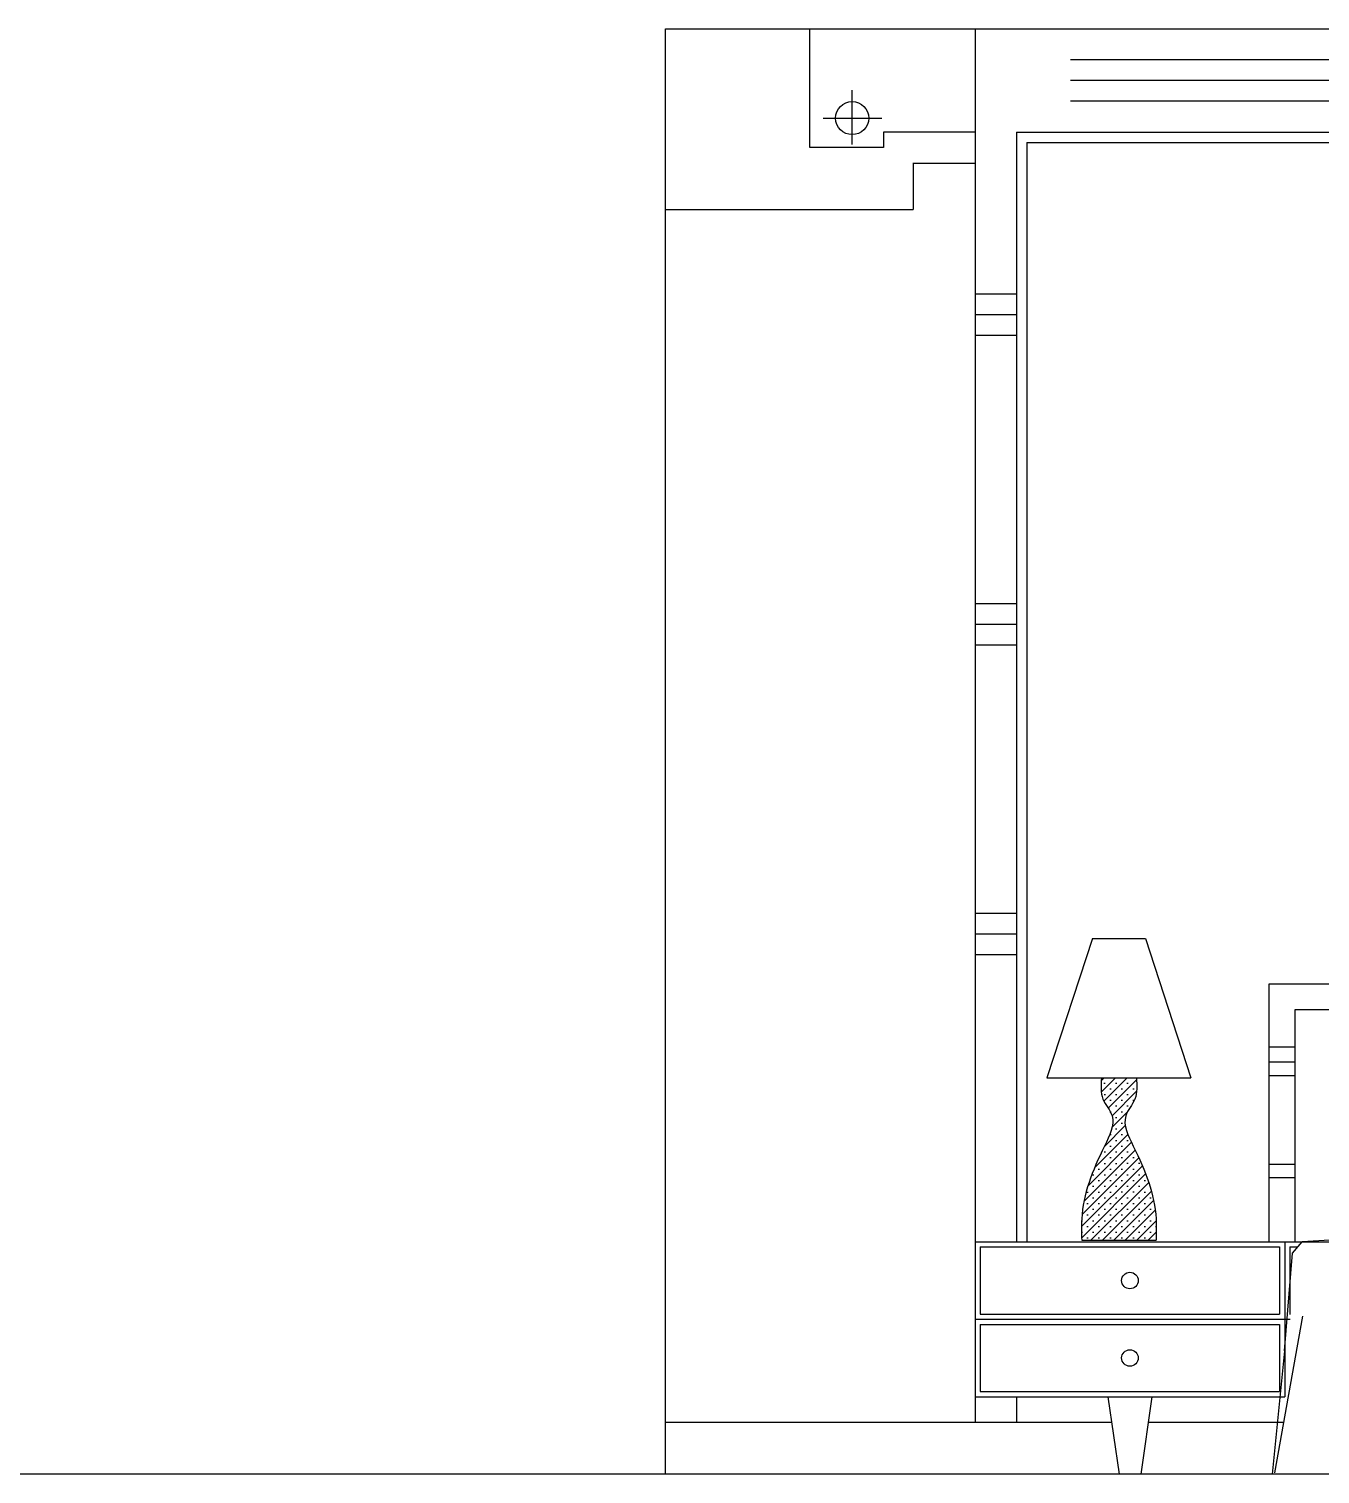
# Model space of a CAD drawing. Header units: inches. Extents: x 11.2 to 54.2, y 16.2 to 41.
# Drawn here: x 41.037 to 43.539, y 30.126 to 32.926 of the extents above; entities that cross this region are included whole.
import ezdxf

# ---------------------------------------------------------------- set-up
doc = ezdxf.new("R2010")
doc.units = ezdxf.units.IN
doc.header["$MEASUREMENT"] = 0
for name, color, linetype in [('02', 2, 'Continuous'), ('1', 1, 'Continuous'), ('4', 4, 'Continuous'), ('8', 8, 'Continuous')]:
    doc.layers.add(name, color=color, linetype=linetype)

msp = doc.modelspace()

# ---------------------------------------------------------------- hatches: boundary and pattern name
at = {"layer": '8'}
h = msp.add_hatch(dxfattribs=at)
h.set_pattern_fill('SACNCR', color=256, scale=0.0066, style=0)
h.set_pattern_definition([(45, (80.672432, 84.093334), (-0.011113067, 0.011113067), []), (45, (80.683545, 84.093334), (-0.011113067, 0.011113067), [0, -0.01571625])])
edge = h.paths.add_edge_path()
edge.add_spline(control_points=[(43.1152, 30.8939), (43.1141, 30.8797), (43.112, 30.8528), (43.148, 30.815), (43.1046, 30.7311), (43.0748, 30.6569), (43.0766, 30.5933), (43.0769, 30.5794)], knot_values=[0, 0, 0, 0, 31.23399, 59.12151, 104.999619, 216.916122, 248.21323, 248.21323, 248.21323, 248.21323], degree=3, periodic=0)
edge.add_line((43.0769, 30.5794), (43.221, 30.5794))
edge.add_spline(control_points=[(43.221, 30.5794), (43.2214, 30.5933), (43.2231, 30.6569), (43.1933, 30.7311), (43.1499, 30.815), (43.1859, 30.8528), (43.1839, 30.8797), (43.1828, 30.8939)], knot_values=[0, 0, 0, 0, 31.297109, 143.213611, 189.091721, 216.97924, 248.21323, 248.21323, 248.21323, 248.21323], degree=3, periodic=0)
edge.add_line((43.1828, 30.8939), (43.1152, 30.8939))

# ---------------------------------------------------------------- linework, layer by layer
at = {"layer": '02'}
for p, q in [((42.2703, 32.9263), (47.0703, 32.9263)), ((42.2703, 30.1263), (42.2703, 32.9263)), ((43.5046, 30.4323), (43.4506, 30.1289)), ((47.0703, 30.1263), (42.2703, 30.1263))]:
    msp.add_line(p, q, dxfattribs=at)
msp.add_arc((44.3664, 15.1684), 15.4321, 86.79596, 93.20404, dxfattribs=at)
at = {"layer": '1'}
for p, q in [((42.5503, 32.6966), (42.5503, 32.9263)), ((42.8703, 32.9263), (42.8703, 30.2263)), ((44.2174, 32.8663), (43.0552, 32.8663)), ((44.2174, 32.8263), (43.0552, 32.8263)), ((42.6321, 32.7021), (42.6321, 32.8078)), ((44.2174, 32.7863), (43.0552, 32.7863)), ((42.576, 32.7534), (42.6899, 32.7534)), ((42.8703, 32.7263), (42.6931, 32.7263)), ((42.6931, 32.7263), (42.6931, 32.6966)), ((42.9503, 32.7263), (45.7903, 32.7263)), ((42.9503, 32.7263), (42.9503, 30.5763)), ((42.9703, 32.7063), (45.7703, 32.7063)), ((42.9703, 32.7063), (42.9703, 30.5763)), ((42.6931, 32.6966), (42.5503, 32.6966)), ((42.7503, 32.667), (42.7503, 32.5763)), ((42.7503, 32.6663), (42.8703, 32.6663)), ((42.2703, 32.5763), (42.7503, 32.5763)), ((42.8703, 32.413), (42.9503, 32.413)), ((42.8703, 32.373), (42.9503, 32.373)), ((42.8703, 32.333), (42.9503, 32.333)), ((42.8703, 31.813), (42.9503, 31.813)), ((42.8703, 31.773), (42.9503, 31.773)), ((42.8703, 31.733), (42.9503, 31.733)), ((42.8703, 31.213), (42.9503, 31.213)), ((42.8703, 31.173), (42.9503, 31.173)), ((43.0975, 31.1642), (43.0093, 30.8939)), ((43.0975, 31.1642), (43.2005, 31.1642)), ((43.2005, 31.1642), (43.2886, 30.8939)), ((42.8703, 31.133), (42.9503, 31.133)), ((43.4403, 31.0763), (45.3002, 31.0763)), ((43.4403, 30.5763), (43.4403, 31.0763)), ((43.4903, 31.0263), (45.2502, 31.0263)), ((43.4903, 30.5763), (43.4903, 31.0263)), ((43.4903, 30.9535), (43.4403, 30.9535)), ((43.4903, 30.9242), (43.4403, 30.9242)), ((43.0093, 30.8939), (43.2886, 30.8939)), ((43.4903, 30.8982), (43.4403, 30.8982)), ((43.4903, 30.7261), (43.4403, 30.7261)), ((43.4903, 30.7001), (43.4403, 30.7001)), ((42.8703, 30.5763), (45.8703, 30.5763)), ((43.0769, 30.5794), (43.221, 30.5794)), ((43.4703, 30.5763), (43.4703, 30.2763)), ((43.4854, 30.5543), (43.5039, 30.5763)), ((42.8803, 30.5663), (43.4603, 30.5663)), ((42.8803, 30.5663), (42.8803, 30.4363)), ((43.4603, 30.5663), (43.4603, 30.4363)), ((43.4699, 30.365), (43.4854, 30.5543)), ((43.4803, 30.5663), (43.4955, 30.5663)), ((43.4803, 30.5663), (43.4803, 30.4363)), ((42.8803, 30.4363), (43.4603, 30.4363)), ((43.4803, 30.4363), (43.4809, 30.4363)), ((42.8703, 30.4263), (43.4809, 30.4263)), ((42.8803, 30.4163), (43.4603, 30.4163)), ((42.8803, 30.4163), (42.8803, 30.2863)), ((43.4603, 30.4163), (43.4603, 30.2863)), ((43.4699, 30.365), (43.4457, 30.1263)), ((42.8703, 30.2763), (43.4703, 30.2763)), ((42.8803, 30.2863), (43.4603, 30.2863)), ((42.9503, 30.2763), (42.9503, 30.2263)), ((43.1278, 30.2763), (43.1493, 30.1263)), ((43.2128, 30.2763), (43.1912, 30.1263)), ((43.1349, 30.2263), (42.2703, 30.2263)), ((43.4679, 30.2263), (43.2056, 30.2263))]:
    msp.add_line(p, q, dxfattribs=at)
for centre, radius in [((42.6321, 32.7534), 0.032), ((43.1703, 30.5013), 0.016), ((43.1703, 30.3513), 0.016)]:
    msp.add_circle(centre, radius, dxfattribs=at)
for points in [[(43.1152, 30.8939), (43.1181, 30.8528), (43.1357, 30.8205), (43.121, 30.7618), (43.0769, 30.6208), (43.0769, 30.5794)], [(43.1828, 30.8939), (43.1798, 30.8528), (43.1622, 30.8205), (43.1769, 30.7618), (43.221, 30.6208), (43.221, 30.5794)]]:
    msp.add_spline(points, degree=3, dxfattribs=at)
at = {"layer": '4'}
msp.add_line((53.8184, 30.1263), (33.4922, 30.1263), dxfattribs=at)

doc.saveas('drawing.dxf')
